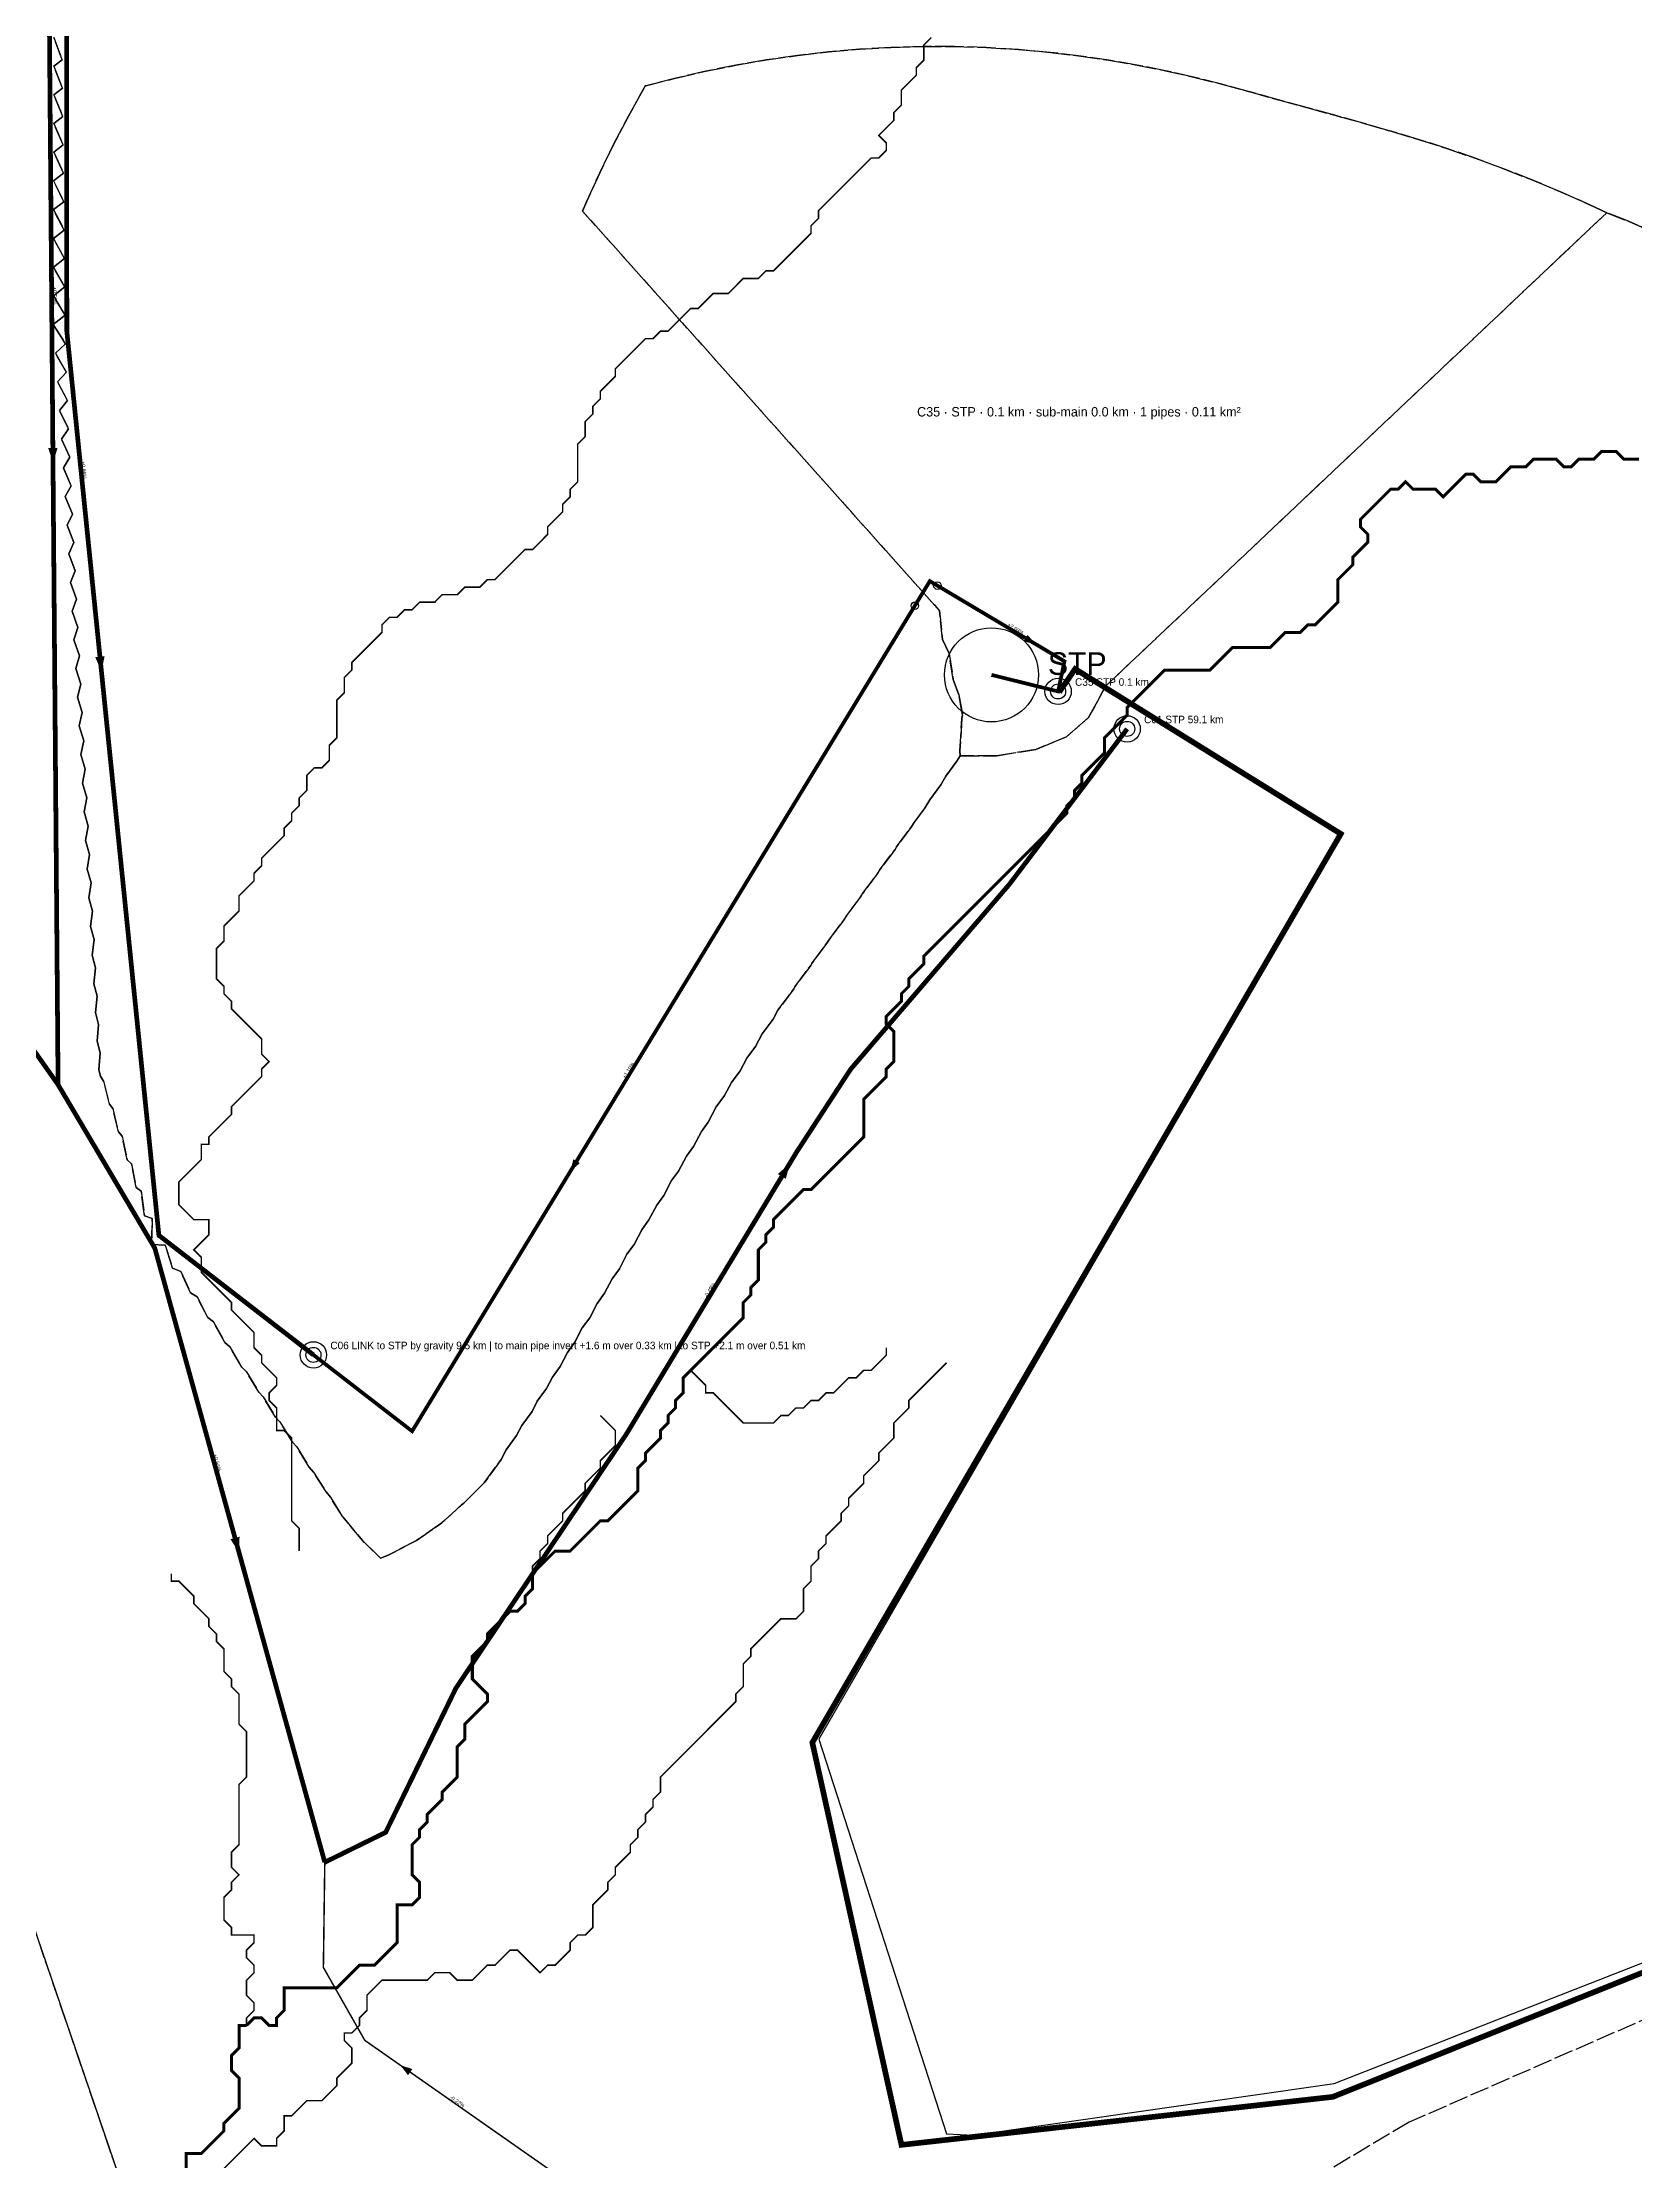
# Model space of a CAD drawing. Header units: metres. Extents: x 442821 to 452274, y 2561971 to 2571293.
# Drawn here: x 443883 to 444729, y 2562562 to 2563689 of the extents above; entities that cross this region are included whole.
import ezdxf
from ezdxf.enums import TextEntityAlignment as Align

# ---------------------------------------------------------------- set-up
doc = ezdxf.new("R2010")
doc.units = ezdxf.units.M
doc.header["$LTSCALE"] = 8
doc.linetypes.add('DASHDOT', pattern=[3.556, 2.54, -0.508, 0, -0.508])
doc.linetypes.add('DASHED', pattern=[1.524, 1.27, -0.254])
for name, color, linetype in [('A_ARROWS', 7, 'Continuous'), ('A_BRANCH', 7, 'Continuous'), ('A_BUILT_2006', 252, 'Continuous'), ('A_CATCH_LABEL', 7, 'Continuous'), ('A_CATCHMENTS', 7, 'Continuous'), ('A_DIRECT_LINK', 6, 'Continuous'), ('A_ENVELOPE', 3, 'Continuous'), ('A_GRADIENT', 8, 'Continuous'), ('A_HEAD_GAP', 8, 'Continuous'), ('A_HEADS', 8, 'Continuous'), ('A_LATERAL', 7, 'Continuous'), ('A_MAIN_PIPE', 5, 'Continuous'), ('A_OUTLET_LABEL', 7, 'Continuous'), ('A_OUTLETS', 7, 'Continuous'), ('A_STP', 6, 'Continuous'), ('A_STREAMS', 5, 'Continuous'), ('A_SUBMAIN', 7, 'Continuous')]:
    doc.layers.add(name, color=color, linetype=linetype)

msp = doc.modelspace()

# ---------------------------------------------------------------- linework, layer by layer
at = {"layer": 'A_ARROWS', "color": 1}
for points in [[(443888.1899397363, 2563465.087129984), (443885.62462397665, 2563473.0664253826), (443890.62445690087, 2563473.107299944)], [(444279.74404221796, 2563092.7671286357), (444277.7496297434, 2563084.626347415), (444273.46918714, 2563087.2104935255)], [(443987.0699013405, 2562886.1277301866), (443982.5256400797, 2562893.1704348936), (443987.34430846473, 2562894.5047643115)], [(444072.80003747565, 2562613.65779623), (444079.1901041892, 2562611.626282657), (444076.8963479354, 2562608.3492897903)]]:
    msp.add_solid(points, dxfattribs=at)
at = {"layer": 'A_ARROWS', "color": 3}
msp.add_solid([(444410.67340767547, 2563368.702981125), (444404.15071071935, 2563370.2568229507), (444406.19608274737, 2563373.6943297894)], dxfattribs=at)
at = {"layer": 'A_ARROWS', "color": 2}
for points in [[(443913.95677167096, 2563354.186103121), (443910.65893184475, 2563361.891572119), (443915.63319174154, 2563362.3982657925)], [(444163.169617607, 2563088.616300488), (444164.7912638496, 2563095.122471671), (444168.2072961527, 2563093.0414326745)]]:
    msp.add_solid(points, dxfattribs=at)
at = {"layer": 'A_BRANCH', "color": 3, "const_width": 0.8}
msp.add_lwpolyline([(444358.25984659867, 2563399.8898955816), (444425.8090999983, 2563359.6970000006), (444422.4363999984, 2563343.666899999)], dxfattribs=at)
at = {"layer": 'A_BRANCH', "color": 2, "const_width": 0.8}
msp.add_lwpolyline([(444346.27241282363, 2563389.1801363192), (444079.06749999867, 2562950.5623999997), (444026.6079396722, 2562991.119842972)], dxfattribs=at)
at = {"layer": 'A_BUILT_2006', "color": 252}
for points in [[(444422.4363999984, 2563343.666899999), (444425.8090999983, 2563359.6970000006), (444354.25019999826, 2563402.2756999987), (444079.06749999867, 2562950.5623999997), (443944.47139999736, 2563054.621099999), (443895.5492999991, 2563534.8939999994), (443894.21079999825, 2564981.6346000005), (443353.41749999893, 2565026.2808), (443356.76709999837, 2565236.2743999995), (445139.6900999992, 2565926.0664), (445353.0576999984, 2566067.003599998)], [(444423.4387999986, 2563343.2232), (444431.4790999985, 2563355.293899999), (444572.93549999833, 2563267.7827000003), (444295.20620000013, 2562786.9441999993), (444363.07689999865, 2562577.1103000003), (444377.69669999887, 2562576.4770999993), (444569.2371999993, 2562603.9673), (444800.0681999989, 2562694.2923000013), (445148.6667999979, 2563361.1665000003), (445469.39109999867, 2563197.4549000002), (445714.5925000004, 2563159.338600001), (445807.53149999847, 2563389.6783000007), (445994.13789999846, 2563715.0145999994), (446180.5650999999, 2564037.675), (446320.7978999985, 2564284.9038999993), (446551.38389999827, 2564695.0645000003), (447061.5694999988, 2565726.9025999997)]]:
    msp.add_lwpolyline(points, dxfattribs=at)
at = {"layer": 'A_CATCHMENTS', "color": 1, "linetype": 'DASHED'}
for points in [[(443922.935975596, 2562555.549201416), (443114.8019931225, 2564922.9063971327)], [(443888.71573819465, 2563691.155161294), (443893.05928798154, 2563679.2650139397), (443888.6750417471, 2563675.9090654394), (443893.2365214622, 2563664.193985799), (443888.63505417004, 2563660.6629753797), (443893.4130400985, 2563649.122956996), (443888.5958021605, 2563645.4168913336), (443893.58881657146, 2563634.0519275065), (443888.5573137737, 2563630.17081353), (443893.76382215146, 2563618.980897304), (443888.519618511, 2563614.924742211), (443893.938026607, 2563603.909866361), (443888.4827474118, 2563599.678677629), (443894.11139810394, 2563588.8388346466), (443888.44673315797, 2563584.4326200522), (443894.2839030996, 2563573.7678021304), (443888.41161018104, 2563569.186569762), (443894.4555062258, 2563558.69676878), (443888.3774147831, 2563553.9405270545), (443894.6261701629, 2563543.6257345607), (443888.3441852654, 2563538.694492243), (443894.8559963727, 2563528.4601788037), (443889.49378363363, 2563523.4581272695), (443895.2978221196, 2563513.347808872), (443890.64277537, 2563508.221757336), (443895.843002215, 2563498.254168697), (443891.7213470529, 2563492.9848117055), (443896.4498092086, 2563483.1668060315), (443892.7515834775, 2563477.7474709256), (443897.0993842513, 2563468.083799853), (443893.7472086301, 2563462.509847192), (443897.7798510595, 2563453.0039404063), (443894.71720012015, 2563447.2720138985), (443898.48335805134, 2563437.9264279045), (443895.66767778015, 2563432.034021076), (443899.2045066148, 2563422.850712429), (443896.6029569632, 2563416.795904003), (443899.93946256797, 2563407.7764034164), (443897.5261679624, 2563401.55768827), (443900.6854277569, 2563392.70321584), (443898.43963667215, 2563386.3193928925), (443901.44031226926, 2563377.630936813), (443899.345127375, 2563371.0810322934), (443902.2025236899, 2563362.559404128), (443900.2440026011, 2563355.842617611), (443902.9708273822, 2563347.4884920213), (443901.1373313248, 2563340.604157585), (443903.7442513504, 2563332.4181014816), (443902.0259639816, 2563325.3656591685), (443904.5220199281, 2563317.3481534976), (443902.9105855998, 2563310.1271279603), (443905.303506591, 2563302.2785842493), (443903.79175415006, 2563294.888568523), (443906.08819975576, 2563287.209341625), (443904.6699286974, 2563279.6499846084), (443906.87567757675, 2563272.140382655), (443905.54549038695, 2563264.411379334), (443907.66558909713, 2563257.071671589), (443906.4187583025, 2563249.1727553075), (443908.457639958, 2563242.003178443), (443907.2900016046, 2563233.934114729), (443909.2515814314, 2563226.934877881), (443908.1594489266, 2563218.6954594683), (443910.04720190866, 2563211.866748347), (443909.0272957254, 2563203.4567911234), (443910.8443202241, 2563196.7987713874), (443909.8937100887, 2563188.2181110675), (443911.6427803714, 2563181.730931111), (443910.75883736345, 2563172.9794204896), (443912.4424472823, 2563166.66321376), (443911.6228038756, 2563157.740720422), (443913.2432034277, 2563151.5956073613), (443912.4857199434, 2563142.502011767), (443913.3506279965, 2563139.188263309), (443915.07122971956, 2563136.6326419134), (443918.1523087914, 2563124.41773814), (443919.97002466535, 2563121.982474567), (443922.9341167732, 2563109.635452156), (443924.9049653445, 2563107.335989137), (443927.6809725728, 2563094.8324813237), (443929.9109448862, 2563092.696739949), (443932.35737543786, 2563079.9878161475), (443935.0890768704, 2563078.075026747), (443936.8551383485, 2563065.0374310934), (443940.90560636733, 2563063.5183427124), (443940.61409322865, 2563049.734011435), (443947.88268572424, 2563049.3917897022), (443951.6928309377, 2563037.2191170184), (443956.09551369585, 2563035.437740922), (443961.33472043887, 2563024.161820682), (443964.7307591218, 2563021.9665446864), (443970.5337650565, 2563010.9818969085), (443973.4739586414, 2563008.6349830986), (443979.59736500715, 2562997.764467378), (443982.2613401331, 2562995.3605692666), (443988.6018724504, 2562984.53067464), (443991.0710976524, 2562982.1150980033), (443997.5753294614, 2562971.288283779), (443999.89374772925, 2562968.8863027887), (444006.5304584288, 2562958.0408177297), (444008.7897497178, 2562955.597426999), (444015.4632778643, 2562944.7871739855), (444017.74258536776, 2562942.2271048883), (444024.39040280064, 2562931.5319533874), (444026.6981628942, 2562928.8603292904), (444033.31350303395, 2562918.275618315), (444035.6557398048, 2562915.496139824), (444042.2336536439, 2562905.018466467), (444052.80074602866, 2562892.2173665166), (444062.3436451119, 2562883.0635228204), (444066.0305484892, 2562884.500540909), (444081.37689699815, 2562892.502728558), (444094.81865347124, 2562901.783327542), (444105.20396093035, 2562911.2881386424), (444106.49777790694, 2562912.2470506434), (444117.4565848831, 2562923.194269416), (444126.4151427182, 2562935.48410704), (444129.0908009754, 2562940.726155983), (444134.60639733705, 2562948.2889783876), (444137.31782861875, 2562953.5838241004), (444142.79762676655, 2562961.093866642), (444145.54488184245, 2562966.441476633), (444150.54569011624, 2562973.2917423085), (444153.67152538727, 2562979.3602985116), (444157.6949181368, 2562984.8672858374), (444161.5852397323, 2562992.408836366), (444165.57494674216, 2562997.861710845), (444169.49898988794, 2563005.457352405), (444173.45493941236, 2563010.8561575473), (444177.41277592134, 2563018.505846589), (444181.3348960801, 2563023.850625985), (444185.3265978982, 2563031.554318874), (444189.21481667727, 2563036.8451161976), (444193.2404558874, 2563044.602769222), (444197.0947011373, 2563049.8396282285), (444201.154349955, 2563057.65119759), (444204.9745493909, 2563062.8341621165), (444209.06828017, 2563070.6996039385), (444212.85436137044, 2563075.8287179037), (444216.98224659864, 2563083.747988224), (444220.7341370076, 2563088.823295631), (444224.8962493105, 2563096.796350408), (444228.6138762337, 2563101.81789534), (444232.81028837187, 2563109.8446904453), (444236.4935789805, 2563114.812517072), (444240.7243638529, 2563122.8930082982), (444245.17964827735, 2563128.8931890256), (444248.8202929194, 2563135.830541365), (444253.4446037232, 2563142.053570087), (444256.96230699535, 2563148.739999552), (444261.550312288, 2563154.910562616), (444265.1043451899, 2563161.649443044), (444270.9679771149, 2563169.531075005), (444273.5385923008, 2563174.38087354), (444281.9650299627, 2563185.7001974867), (444282.53687180876, 2563186.7686967994), (444290.9289854089, 2563198.0339172888), (444291.5352659067, 2563199.156450252), (444299.8928396491, 2563210.3677239986), (444300.53376671596, 2563211.5441386974), (444308.8565996573, 2563222.7016116288), (444309.53236706264, 2563223.931766503), (444317.82027177897, 2563235.035574726), (444318.53106040426, 2563236.319337658), (444326.7838618057, 2563247.369608321), (444327.5298407567, 2563248.706855804), (444335.7473750287, 2563259.7037078696), (444336.52870264126, 2563261.0943242833), (444344.7108162948, 2563272.037869209), (444345.5276410269, 2563273.4817461562), (444351.8489591977, 2563281.932111932), (444354.1989470662, 2563286.0687609003), (444360.09701505146, 2563293.953192026), (444362.80184286856, 2563298.697451001), (444368.66132198425, 2563306.530948966), (444370.3668255697, 2563309.5119918743), (444389.89426133514, 2563309.5048748087), (444410.6027768631, 2563312.8763556257), (444426.85179510026, 2563319.6284901174), (444438.6413160492, 2563329.7612782842), (444447.6895133916, 2563346.442300643), (444714.05799132213, 2563598.0709710266), (444724.6685199822, 2563593.8622114016), (444741.6131043976, 2563586.698158541)]]:
    msp.add_lwpolyline(points, dxfattribs=at)
at = {"layer": 'A_CATCHMENTS', "color": 2, "linetype": 'DASHED'}
msp.add_lwpolyline([(444741.6131043976, 2563586.698158541), (444724.6685199822, 2563593.8622114016), (444714.05799132213, 2563598.0709710266), (444707.72397115926, 2563601.07370566), (444690.7796871007, 2563608.6380010694), (444674.78244703467, 2563615.337323369), (444659.73232513486, 2563621.270533472), (444644.681926064, 2563626.834381486), (444629.63124978956, 2563632.0288674235), (444614.580296312, 2563636.8539912845), (444599.52906566253, 2563641.3097530585), (444597.82522618474, 2563641.77233589), (444584.5015063098, 2563645.726213501), (444571.1676664719, 2563649.352344281), (444569.49742873025, 2563649.850782077), (444555.3445639023, 2563653.7185064023), (444554.4933501077, 2563653.9739876185), (444539.5221605625, 2563658.0858437014), (444539.4892704296, 2563658.095773217), (444524.4852059315, 2563662.2377735004), (444523.68998242804, 2563662.4367531855), (444509.48114142293, 2563666.3797855536), (444494.4767982058, 2563670.150390337), (444479.4721599613, 2563673.5278931214), (444464.46722671745, 2563676.512293899), (444449.4619984741, 2563679.103592671), (444434.4564752038, 2563681.3017894416), (444418.4342696054, 2563683.229148479), (444401.39529631875, 2563684.7719522524), (444384.3559426748, 2563685.807936489), (444367.31620869704, 2563686.3371011885), (444350.2760943619, 2563686.3594463505), (444333.48926611384, 2563685.882183908), (444316.9557462758, 2563684.9350428814), (444300.4218683988, 2563683.510811339), (444283.8876324828, 2563681.6094892807), (444267.3530385278, 2563679.2310767067), (444251.12463545013, 2563676.4285130734), (444235.2024493125, 2563673.236522439), (444219.27993117744, 2563669.6021653423), (444203.3570810803, 2563665.525441792), (444202.9616966094, 2563665.413229421), (444202.4135941119, 2563664.480031212), (444194.04792595934, 2563649.401099322), (444186.1732817727, 2563634.322621718), (444178.78966155386, 2563619.2445984036), (444171.897065301, 2563604.167029375), (444169.6680050598, 2563598.9171008393), (444359.47980649455, 2563386.46074737), (444361.0336972031, 2563371.2528187516), (444364.47017052065, 2563363.8887956184), (444366.7073543279, 2563349.9268855513), (444369.74613384006, 2563341.796829667), (444371.6978130501, 2563331.065584923), (444371.3143602366, 2563329.250753809), (444370.2109840691, 2563312.0533736525), (444370.3668255697, 2563309.5119918743), (444368.66132198425, 2563306.530948966), (444362.80184286856, 2563298.697451001), (444360.09701505146, 2563293.953192026), (444354.1989470662, 2563286.0687609003), (444351.8489591977, 2563281.932111932), (444345.5276410269, 2563273.4817461562), (444344.7108162948, 2563272.037869209), (444336.52870264126, 2563261.0943242833), (444335.7473750287, 2563259.7037078696), (444327.5298407567, 2563248.706855804), (444326.7838618057, 2563247.369608321), (444318.53106040426, 2563236.319337658), (444317.82027177897, 2563235.035574726), (444309.53236706264, 2563223.931766503), (444308.8565996573, 2563222.7016116288), (444300.53376671596, 2563211.5441386974), (444299.8928396491, 2563210.3677239986), (444291.5352659067, 2563199.156450252), (444290.9289854089, 2563198.0339172888), (444282.53687180876, 2563186.7686967994), (444281.9650299627, 2563185.7001974867), (444273.5385923008, 2563174.38087354), (444270.9679771149, 2563169.531075005), (444265.1043451899, 2563161.649443044), (444261.550312288, 2563154.910562616), (444256.96230699535, 2563148.739999552), (444253.4446037232, 2563142.053570087), (444248.8202929194, 2563135.830541365), (444245.17964827735, 2563128.8931890256), (444240.7243638529, 2563122.8930082982), (444236.4935789805, 2563114.812517072), (444232.81028837187, 2563109.8446904453), (444228.6138762337, 2563101.81789534), (444224.8962493105, 2563096.796350408), (444220.7341370076, 2563088.823295631), (444216.98224659864, 2563083.747988224), (444212.85436137044, 2563075.8287179037), (444209.06828017, 2563070.6996039385), (444204.9745493909, 2563062.8341621165), (444201.154349955, 2563057.65119759), (444197.0947011373, 2563049.8396282285), (444193.2404558874, 2563044.602769222), (444189.21481667727, 2563036.8451161976), (444185.3265978982, 2563031.554318874), (444181.3348960801, 2563023.850625985), (444177.41277592134, 2563018.505846589), (444173.45493941236, 2563010.8561575473), (444169.49898988794, 2563005.457352405), (444165.57494674216, 2562997.861710845), (444161.5852397323, 2562992.408836366), (444157.6949181368, 2562984.8672858374), (444153.67152538727, 2562979.3602985116), (444150.54569011624, 2562973.2917423085), (444145.54488184245, 2562966.441476633), (444142.79762676655, 2562961.093866642), (444137.31782861875, 2562953.5838241004), (444134.60639733705, 2562948.2889783876), (444129.0908009754, 2562940.726155983), (444126.4151427182, 2562935.48410704), (444117.4565848831, 2562923.194269416), (444106.49777790694, 2562912.2470506434), (444105.20396093035, 2562911.2881386424), (444094.81865347124, 2562901.783327542), (444081.37689699815, 2562892.502728558), (444066.0305484892, 2562884.500540909), (444062.3436451119, 2562883.0635228204), (444052.80074602866, 2562892.2173665166), (444042.2336536439, 2562905.018466467), (444035.6557398048, 2562915.496139824), (444033.31350303395, 2562918.275618315), (444026.6981628942, 2562928.8603292904), (444024.39040280064, 2562931.5319533874), (444017.74258536776, 2562942.2271048883), (444015.4632778643, 2562944.7871739855), (444008.7897497178, 2562955.597426999), (444006.5304584288, 2562958.0408177297), (443999.89374772925, 2562968.8863027887), (443997.5753294614, 2562971.288283779), (443991.0710976524, 2562982.1150980033), (443988.6018724504, 2562984.53067464), (443982.2613401331, 2562995.3605692666), (443979.59736500715, 2562997.764467378), (443973.4739586414, 2563008.6349830986), (443970.5337650565, 2563010.9818969085), (443964.7307591218, 2563021.9665446864), (443961.33472043887, 2563024.161820682), (443956.09551369585, 2563035.437740922), (443951.6928309377, 2563037.2191170184), (443947.88268572424, 2563049.3917897022), (443940.61409322865, 2563049.734011435), (443940.90560636733, 2563063.5183427124), (443936.8551383485, 2563065.0374310934), (443935.0890768704, 2563078.075026747), (443932.35737543786, 2563079.9878161475), (443929.9109448862, 2563092.696739949), (443927.6809725728, 2563094.8324813237), (443927.6809725728, 2563094.8324813237), (443924.9049653445, 2563107.335989137), (443922.9341167732, 2563109.635452156), (443919.97002466535, 2563121.982474567), (443918.1523087914, 2563124.41773814), (443915.07122971956, 2563136.6326419134), (443913.3506279965, 2563139.188263309), (443912.4857199434, 2563142.502011767), (443913.2432034277, 2563151.5956073613), (443911.6228038756, 2563157.740720422), (443912.4424472823, 2563166.66321376), (443910.75883736345, 2563172.9794204896), (443911.6427803714, 2563181.730931111), (443909.8937100887, 2563188.2181110675), (443910.8443202241, 2563196.7987713874), (443909.0272957254, 2563203.4567911234), (443910.04720190866, 2563211.866748347), (443908.1594489266, 2563218.6954594683), (443909.2515814314, 2563226.934877881), (443907.2900016046, 2563233.934114729), (443908.457639958, 2563242.003178443), (443906.4187583025, 2563249.1727553075), (443907.66558909713, 2563257.071671589), (443905.54549038695, 2563264.411379334), (443906.87567757675, 2563272.140382655), (443904.6699286974, 2563279.6499846084), (443906.08819975576, 2563287.209341625), (443903.79175415006, 2563294.888568523), (443905.303506591, 2563302.2785842493), (443902.9105855998, 2563310.1271279603), (443904.5220199281, 2563317.3481534976), (443902.0259639816, 2563325.3656591685), (443903.7442513504, 2563332.4181014816), (443901.1373313248, 2563340.604157585), (443902.9708273822, 2563347.4884920213), (443900.2440026011, 2563355.842617611), (443902.2025236899, 2563362.559404128), (443899.345127375, 2563371.0810322934), (443901.44031226926, 2563377.630936813), (443898.43963667215, 2563386.3193928925), (443900.6854277569, 2563392.70321584), (443897.5261679624, 2563401.55768827), (443899.93946256797, 2563407.7764034164), (443896.6029569632, 2563416.795904003), (443899.2045066148, 2563422.850712429), (443895.66767778015, 2563432.034021076), (443898.48335805134, 2563437.9264279045), (443894.71720012015, 2563447.2720138985), (443897.7798510595, 2563453.0039404063), (443893.7472086301, 2563462.509847192), (443897.0993842513, 2563468.083799853), (443892.7515834775, 2563477.7474709256), (443896.4498092086, 2563483.1668060315), (443891.7213470529, 2563492.9848117055), (443895.843002215, 2563498.254168697), (443890.64277537, 2563508.221757336), (443895.2978221196, 2563513.347808872), (443889.49378363363, 2563523.4581272695), (443894.8559963727, 2563528.4601788037), (443888.3441852654, 2563538.694492243), (443894.6261701629, 2563543.6257345607), (443888.3774147831, 2563553.9405270545), (443894.4555062258, 2563558.69676878), (443888.41161018104, 2563569.186569762), (443894.2839030996, 2563573.7678021304), (443888.44673315797, 2563584.4326200522), (443894.11139810394, 2563588.8388346466), (443888.4827474118, 2563599.678677629), (443893.938026607, 2563603.909866361), (443888.519618511, 2563614.924742211), (443893.76382215146, 2563618.980897304), (443888.5573137737, 2563630.17081353), (443893.58881657146, 2563634.0519275065), (443888.5958021605, 2563645.4168913336), (443893.4130400985, 2563649.122956996), (443888.63505417004, 2563660.6629753797), (443893.2365214622, 2563664.193985799), (443888.6750417471, 2563675.9090654394), (443893.05928798154, 2563679.2650139397), (443888.71573819465, 2563691.155161294)], dxfattribs=at)
at = {"layer": 'A_CATCHMENTS', "color": 3, "linetype": 'DASHED'}
msp.add_lwpolyline([(444366.7073543279, 2563349.9268855513), (444364.47017052065, 2563363.8887956184), (444361.0336972031, 2563371.2528187516), (444359.47980649455, 2563386.46074737), (444169.6680050598, 2563598.9171008393), (444171.897065301, 2563604.167029375), (444178.78966155386, 2563619.2445984036), (444186.1732817727, 2563634.322621718), (444194.04792595934, 2563649.401099322), (444202.4135941119, 2563664.480031212), (444202.9616966094, 2563665.413229421), (444203.3570810803, 2563665.525441792), (444219.27993117744, 2563669.6021653423), (444235.2024493125, 2563673.236522439), (444251.12463545013, 2563676.4285130734), (444267.3530385278, 2563679.2310767067), (444283.8876324828, 2563681.6094892807), (444300.4218683988, 2563683.510811339), (444316.9557462758, 2563684.9350428814), (444333.48926611384, 2563685.882183908), (444350.2760943619, 2563686.3594463505), (444367.31620869704, 2563686.3371011885), (444384.3559426748, 2563685.807936489), (444401.39529631875, 2563684.7719522524), (444418.4342696054, 2563683.229148479), (444434.4564752038, 2563681.3017894416), (444449.4619984741, 2563679.103592671), (444464.46722671745, 2563676.512293899), (444479.4721599613, 2563673.5278931214), (444494.4767982058, 2563670.150390337), (444509.48114142293, 2563666.3797855536), (444523.68998242804, 2563662.4367531855), (444524.4852059315, 2563662.2377735004), (444539.4892704296, 2563658.095773217), (444539.5221605625, 2563658.0858437014), (444554.4933501077, 2563653.9739876185), (444555.3445639023, 2563653.7185064023), (444569.49742873025, 2563649.850782077), (444571.1676664719, 2563649.352344281), (444584.5015063098, 2563645.726213501), (444597.82522618474, 2563641.77233589), (444599.52906566253, 2563641.3097530585), (444614.580296312, 2563636.8539912845), (444629.63124978956, 2563632.0288674235), (444644.681926064, 2563626.834381486), (444659.73232513486, 2563621.270533472), (444674.78244703467, 2563615.337323369), (444690.7796871007, 2563608.6380010694), (444707.72397115926, 2563601.07370566), (444714.05799132213, 2563598.0709710266), (444447.6895133916, 2563346.442300643), (444438.6413160492, 2563329.7612782842), (444426.85179510026, 2563319.6284901174), (444410.6027768631, 2563312.8763556257), (444389.89426133514, 2563309.5048748087), (444370.3668255697, 2563309.5119918743), (444370.2109840691, 2563312.0533736525), (444371.3143602366, 2563329.250753809), (444371.6978130501, 2563331.065584923), (444369.74613384006, 2563341.796829667), (444366.7073543279, 2563349.9268855513)], close=True, dxfattribs=at)
at = {"layer": 'A_DIRECT_LINK', "color": 6, "linetype": 'DASHED', "const_width": 2}
for points in [[(444017.2421645094, 2564966.77642266), (444017.4088356091, 2564881.202522204), (444017.5037860774, 2564832.452127299), (444017.6723113334, 2564745.926247867), (443923.6112292661, 2564746.237779832), (443923.6609762327, 2564652.858841378), (443923.9490228398, 2564112.172881544), (443924.0230950747, 2563973.133515925), (443895.1438281394, 2563973.1551887575), (443895.5492999991, 2563534.8939999994), (443944.47139999736, 2563054.621099999), (444079.06749999867, 2562950.5623999997), (444354.25019999826, 2563402.2756999987), (444425.8090999983, 2563359.6970000006), (444422.4363999984, 2563343.666899999), (444387.0185, 2563352.4576)], [(443894.41, 2564767.41), (443894.4089989432, 2564767.4078832436), (443895.1438281394, 2563973.1551887575), (443895.5492999991, 2563534.8939999994), (443944.47139999736, 2563054.621099999), (444079.06749999867, 2562950.5623999997), (444354.25019999826, 2563402.2756999987), (444425.8090999983, 2563359.6970000006), (444422.4363999984, 2563343.666899999), (444387.0185, 2563352.4576)], [(444026.61, 2562991.12), (444026.60915323684, 2562991.1189047433), (444079.06749999867, 2562950.5623999997), (444354.25019999826, 2563402.2756999987), (444425.8090999983, 2563359.6970000006), (444422.4363999984, 2563343.666899999), (444387.0185, 2563352.4576)]]:
    msp.add_lwpolyline(points, dxfattribs=at)
at = {"layer": 'A_ENVELOPE', "color": 3}
msp.add_lwpolyline([(446687.5383009348, 2565015.595909077), (446628.63786270574, 2564893.368357644), (446563.73200087063, 2564758.6786201084), (446544.67057826417, 2564719.1232096213), (446459.18373294757, 2564552.401085006), (446431.4900660368, 2564503.787234047), (446339.9880427637, 2564343.1633001994), (446237.3089514695, 2564159.0158219156), (446145.93442231155, 2563995.142253191), (446098.80056394835, 2563913.7450365345), (445991.2229009336, 2563727.9651609226), (445981.33808070736, 2563710.8946964727), (445936.77927573153, 2563631.0763153853), (445875.24681856955, 2563520.8529573386), (445841.6437686448, 2563460.659667908), (445796.6986421551, 2563382.9167464133), (445742.6430170526, 2563253.547666112), (445736.67286577844, 2563232.2256972757), (445717.13362093683, 2563162.442679984), (445244.47272340575, 2563377.944371816), (444873.6818373296, 2562270.3254428958), (443922.935975596, 2562555.549201416), (443114.8019931225, 2564922.9063971327)], dxfattribs=at)
at = {"layer": 'A_HEAD_GAP', "color": 8, "linetype": 'DASHED'}
for points in [[(444351.47501031443, 2563397.720217077), (444354.25019999826, 2563402.2756999987), (444358.25984659867, 2563399.8898955816)], [(444351.47501031443, 2563397.720217077), (444346.27241282363, 2563389.1801363192)], [(445018.6572923352, 2562703.393148233), (444840.9642658017, 2562684.575833896), (444609.0852922532, 2562583.443945076), (444453.2010850696, 2562490.576060358), (444398.5536052418, 2562476.935871296), (444378.26908483444, 2562478.028788123)]]:
    msp.add_lwpolyline(points, dxfattribs=at)
at = {"layer": 'A_HEADS', "color": 3}
msp.add_circle((444358.25984659867, 2563399.8898955816), 2, dxfattribs=at)
at = {"layer": 'A_HEADS', "color": 2}
msp.add_circle((444346.27241282363, 2563389.1801363192), 2, dxfattribs=at)
at = {"layer": 'A_LATERAL', "color": 1, "linetype": 'DASHDOT', "const_width": 0.8}
msp.add_lwpolyline([(444237.0069326061, 2562509.304316715), (444197.5019998966, 2562526.371702629), (444053.9240698609, 2562626.870174319), (444031.9017962152, 2562665.619881619), (444032.6557799265, 2562721.503291055)], dxfattribs=at)
at = {"layer": 'A_MAIN_PIPE', "color": 5, "const_width": 3}
msp.add_lwpolyline([(446687.5383009348, 2565015.595909077), (446544.67057826417, 2564719.1232096213), (446459.18373294757, 2564552.401085006), (446339.9880427637, 2564343.1633001994), (446145.93442231155, 2563995.142253191), (445981.33808070736, 2563710.8946964727), (445841.6437686448, 2563460.659667908), (445796.6986421551, 2563382.9167464133), (445742.6430170526, 2563253.547666112), (445717.13362093683, 2563162.442679984), (445463.7099178581, 2563198.7328327917), (445149.70139900455, 2563362.721807821), (444801.6803519965, 2562690.367010199), (444568.4515875094, 2562596.8325577746), (444339.1707057545, 2562571.323161659), (444291.796112968, 2562785.116195772), (444572.70315352874, 2563267.972622249), (444431.49042503064, 2563355.5852505746), (444422.98729299207, 2563343.2860774477)], dxfattribs=at)
at = {"layer": 'A_OUTLETS', "color": 6}
for centre, radius in [((444422.44, 2563343.67), 7), ((444422.44, 2563343.67), 4), ((444459.13, 2563323.76), 7), ((444459.13, 2563323.76), 4), ((444026.61, 2562991.12), 7), ((444026.61, 2562991.12), 4)]:
    msp.add_circle(centre, radius, dxfattribs=at)
at = {"layer": 'A_STP', "color": 6}
msp.add_circle((444387.0185, 2563352.4576), 25, dxfattribs=at)
at = {"layer": 'A_STREAMS', "color": 5}
for points, const_width in [([(444355.110941, 2563691.169572), (444351.110389, 2563687.168176), (444351.110389, 2563683.166781), (444351.110389, 2563679.165386), (444347.109838, 2563675.163991), (444347.109838, 2563671.162595), (444343.109286, 2563667.1612), (444339.108734, 2563663.159805), (444339.108734, 2563659.15841), (444339.108734, 2563655.157014), (444335.108182, 2563651.155619), (444335.108182, 2563647.154224), (444331.107631, 2563643.152829), (444327.107079, 2563639.151433), (444331.107631, 2563635.150038), (444331.107631, 2563631.148643), (444327.107079, 2563627.147248), (444323.106527, 2563627.147248), (444319.105976, 2563623.145852), (444315.105424, 2563619.144457), (444311.104872, 2563615.143062), (444307.104321, 2563611.141667), (444303.103769, 2563607.140271), (444299.103217, 2563603.138876), (444295.102666, 2563599.137481), (444295.102666, 2563595.136086), (444291.102114, 2563591.13469), (444291.102114, 2563587.133295), (444287.101562, 2563583.1319), (444283.10101, 2563579.130505), (444279.100459, 2563575.129109), (444275.099907, 2563571.127714), (444271.099355, 2563567.126319), (444267.098804, 2563567.126319), (444263.098252, 2563563.124924), (444259.0977, 2563563.124924), (444255.097149, 2563563.124924), (444251.096597, 2563559.123528), (444247.096045, 2563555.122133), (444243.095494, 2563555.122133), (444239.094942, 2563555.122133), (444235.09439, 2563551.120738), (444231.093838, 2563547.119343), (444227.093287, 2563547.119343), (444223.092735, 2563543.117947), (444219.092183, 2563539.116552), (444215.091632, 2563535.115157), (444211.09108, 2563535.115157), (444207.090528, 2563531.113762), (444203.089977, 2563531.113762), (444199.089425, 2563527.112366), (444195.088873, 2563523.110971), (444191.088322, 2563519.109576), (444187.08777, 2563515.108181), (444187.08777, 2563511.106785), (444183.087218, 2563507.10539), (444179.086666, 2563503.103995), (444179.086666, 2563499.1026), (444175.086115, 2563495.101204), (444175.086115, 2563491.099809), (444171.085563, 2563487.098414), (444171.085563, 2563483.097019), (444171.085563, 2563479.095623), (444167.085011, 2563475.094228), (444167.085011, 2563471.092833), (444167.085011, 2563467.091438), (444167.085011, 2563463.090042), (444167.085011, 2563459.088647), (444167.085011, 2563455.087252), (444163.08446, 2563451.085856), (444163.08446, 2563447.084461), (444159.083908, 2563443.083066), (444159.083908, 2563439.081671), (444155.083356, 2563435.080275), (444151.082805, 2563431.07888), (444151.082805, 2563427.077485), (444147.082253, 2563423.07609), (444143.081701, 2563419.074694), (444139.08115, 2563419.074694), (444135.080598, 2563415.073299), (444131.080046, 2563411.071904), (444127.079494, 2563407.070509), (444123.078943, 2563403.069113), (444119.078391, 2563403.069113), (444115.077839, 2563399.067718), (444111.077288, 2563399.067718), (444107.076736, 2563399.067718), (444103.076184, 2563395.066323), (444099.075633, 2563395.066323), (444095.075081, 2563395.066323), (444091.074529, 2563391.064928), (444087.073978, 2563391.064928), (444083.073426, 2563391.064928), (444079.072874, 2563387.063532), (444075.072322, 2563387.063532), (444071.071771, 2563383.062137), (444067.071219, 2563383.062137), (444063.070667, 2563379.060742), (444063.070667, 2563375.059347), (444059.070116, 2563371.057951), (444055.069564, 2563367.056556), (444051.069012, 2563363.055161), (444047.068461, 2563359.053766), (444047.068461, 2563355.05237), (444043.067909, 2563351.050975), (444043.067909, 2563347.04958), (444043.067909, 2563343.048185), (444039.067357, 2563339.046789), (444039.067357, 2563335.045394), (444039.067357, 2563331.043999), (444039.067357, 2563327.042604), (444039.067357, 2563323.041208), (444039.067357, 2563319.039813), (444035.066806, 2563315.038418), (444035.066806, 2563311.037023), (444035.066806, 2563307.035627), (444031.066254, 2563303.034232), (444027.065702, 2563303.034232), (444023.06515, 2563299.032837), (444023.06515, 2563295.031442), (444023.06515, 2563291.030046), (444019.064599, 2563287.028651), (444019.064599, 2563283.027256), (444015.064047, 2563279.025861), (444015.064047, 2563275.024465), (444011.063495, 2563271.02307), (444011.063495, 2563267.021675), (444007.062944, 2563263.02028), (444003.062392, 2563259.018884), (443999.06184, 2563255.017489), (443999.06184, 2563251.016094), (443995.061289, 2563247.014699), (443995.061289, 2563243.013303), (443991.060737, 2563239.011908), (443987.060185, 2563235.010513), (443987.060185, 2563231.009118), (443987.060185, 2563227.007722), (443983.059634, 2563223.006327), (443979.059082, 2563219.004932), (443979.059082, 2563215.003536), (443979.059082, 2563211.002141), (443975.05853, 2563207.000746), (443975.05853, 2563202.999351), (443975.05853, 2563198.997955), (443975.05853, 2563194.99656), (443975.05853, 2563190.995165), (443979.059082, 2563186.99377), (443979.059082, 2563182.992374), (443983.059634, 2563178.990979), (443983.059634, 2563174.989584), (443987.060185, 2563170.988189), (443991.060737, 2563166.986793), (443995.061289, 2563162.985398), (443999.06184, 2563158.984003), (443999.06184, 2563154.982608), (443999.06184, 2563150.981212), (444003.062392, 2563146.979817), (443999.06184, 2563142.978422), (443999.06184, 2563138.977027), (443995.061289, 2563134.975631), (443991.060737, 2563130.974236), (443987.060185, 2563126.972841), (443983.059634, 2563122.971446), (443983.059634, 2563118.97005), (443979.059082, 2563114.968655), (443975.05853, 2563110.96726), (443971.057978, 2563106.965865), (443971.057978, 2563102.964469), (443967.057427, 2563102.964469), (443967.057427, 2563098.963074), (443967.057427, 2563094.961679), (443963.056875, 2563090.960284), (443959.056323, 2563086.958888), (443955.055772, 2563082.957493), (443955.055772, 2563078.956098), (443955.055772, 2563074.954703), (443955.055772, 2563070.953307), (443959.056323, 2563066.951912), (443963.056875, 2563062.950517), (443967.057427, 2563062.950517), (443971.057978, 2563062.950517), (443971.057978, 2563058.949122), (443971.057978, 2563054.947726), (443967.057427, 2563050.946331), (443963.056875, 2563046.944936), (443967.057427, 2563042.943541), (443967.057427, 2563038.942145), (443967.057427, 2563034.94075), (443971.057978, 2563030.939355), (443975.05853, 2563026.93796), (443979.059082, 2563022.936564), (443983.059634, 2563018.935169), (443983.059634, 2563014.933774), (443987.060185, 2563010.932379), (443991.060737, 2563006.930983), (443995.061289, 2563002.929588), (443995.061289, 2562998.928193), (443995.061289, 2562994.926797), (443999.06184, 2562990.925402), (443999.06184, 2562986.924007), (444003.062392, 2562982.922612), (444007.062944, 2562978.921216), (444007.062944, 2562974.919821), (444003.062392, 2562970.918426), (444003.062392, 2562966.917031), (444007.062944, 2562962.915635), (444007.062944, 2562958.91424), (444007.062944, 2562954.912845), (444007.062944, 2562950.91145), (444011.063495, 2562950.91145), (444015.064047, 2562946.910054), (444015.064047, 2562942.908659), (444015.064047, 2562938.907264), (444015.064047, 2562934.905869), (444015.064047, 2562930.904473), (444015.064047, 2562926.903078), (444015.064047, 2562922.901683), (444015.064047, 2562918.900288), (444015.064047, 2562914.898892), (444015.064047, 2562910.897497), (444015.064047, 2562906.896102), (444015.064047, 2562902.894707), (444019.064599, 2562898.893311), (444019.064599, 2562894.891916), (444019.064599, 2562890.890521), (444019.064599, 2562886.889126)], 0.8), ([(444731.1628, 2563467.091438), (444727.162248, 2563467.091438), (444723.161697, 2563467.091438), (444719.161145, 2563471.092833), (444715.160593, 2563471.092833), (444711.160042, 2563471.092833), (444707.15949, 2563467.091438), (444703.158938, 2563467.091438), (444699.158386, 2563467.091438), (444695.157835, 2563463.090042), (444691.157283, 2563463.090042), (444687.156731, 2563467.091438), (444683.15618, 2563467.091438), (444679.155628, 2563467.091438), (444675.155076, 2563467.091438), (444671.154525, 2563463.090042), (444667.153973, 2563463.090042), (444663.153421, 2563463.090042), (444659.15287, 2563459.088647), (444655.152318, 2563455.087252), (444651.151766, 2563455.087252), (444647.151214, 2563455.087252), (444643.150663, 2563459.088647), (444639.150111, 2563459.088647), (444635.149559, 2563455.087252), (444631.149008, 2563451.085856), (444627.148456, 2563447.084461), (444623.147904, 2563451.085856), (444619.147353, 2563451.085856), (444615.146801, 2563451.085856), (444611.146249, 2563451.085856), (444607.145698, 2563455.087252), (444603.145146, 2563451.085856), (444599.144594, 2563451.085856), (444595.144042, 2563447.084461), (444591.143491, 2563443.083066), (444587.142939, 2563439.081671), (444583.142387, 2563435.080275), (444583.142387, 2563431.07888), (444587.142939, 2563427.077485), (444587.142939, 2563423.07609), (444583.142387, 2563419.074694), (444579.141836, 2563415.073299), (444579.141836, 2563411.071904), (444575.141284, 2563407.070509), (444571.140732, 2563403.069113), (444571.140732, 2563399.067718), (444571.140732, 2563395.066323), (444571.140732, 2563391.064928), (444567.140181, 2563387.063532), (444563.139629, 2563383.062137), (444559.139077, 2563379.060742), (444555.138526, 2563379.060742), (444551.137974, 2563375.059347), (444547.137422, 2563375.059347), (444543.13687, 2563375.059347), (444539.136319, 2563371.057951), (444535.135767, 2563367.056556), (444531.135215, 2563367.056556), (444527.134664, 2563367.056556), (444523.134112, 2563367.056556), (444519.13356, 2563367.056556), (444515.133009, 2563367.056556), (444511.132457, 2563363.055161), (444507.131905, 2563359.053766), (444503.131354, 2563355.05237), (444499.130802, 2563355.05237), (444495.13025, 2563355.05237), (444491.129698, 2563355.05237), (444487.129147, 2563355.05237), (444483.128595, 2563355.05237), (444479.128043, 2563355.05237), (444475.127492, 2563351.050975), (444471.12694, 2563347.04958), (444467.126388, 2563343.048185), (444463.125837, 2563339.046789), (444459.125285, 2563335.045394), (444459.125285, 2563331.043999), (444455.124733, 2563327.042604), (444451.124182, 2563323.041208), (444447.12363, 2563319.039813), (444447.12363, 2563315.038418), (444447.12363, 2563311.037023), (444443.123078, 2563307.035627), (444439.122526, 2563303.034232), (444435.121975, 2563299.032837), (444435.121975, 2563295.031442), (444431.121423, 2563291.030046), (444431.121423, 2563287.028651), (444427.120871, 2563283.027256), (444427.120871, 2563279.025861), (444423.12032, 2563275.024465), (444419.119768, 2563271.02307), (444415.119216, 2563267.021675), (444411.118665, 2563263.02028), (444407.118113, 2563259.018884), (444403.117561, 2563255.017489), (444399.11701, 2563251.016094), (444395.116458, 2563247.014699), (444391.115906, 2563243.013303), (444387.115354, 2563239.011908), (444383.114803, 2563235.010513), (444379.114251, 2563231.009118), (444375.113699, 2563227.007722), (444371.113148, 2563223.006327), (444367.112596, 2563219.004932), (444363.112044, 2563215.003536), (444359.111493, 2563211.002141), (444355.110941, 2563207.000746), (444351.110389, 2563202.999351), (444351.110389, 2563198.997955), (444347.109838, 2563194.99656), (444343.109286, 2563190.995165), (444343.109286, 2563186.99377), (444339.108734, 2563182.992374), (444339.108734, 2563178.990979), (444335.108182, 2563174.989584), (444331.107631, 2563170.988189), (444331.107631, 2563166.986793), (444335.108182, 2563162.985398), (444335.108182, 2563158.984003), (444335.108182, 2563154.982608), (444335.108182, 2563150.981212), (444335.108182, 2563146.979817), (444331.107631, 2563142.978422), (444331.107631, 2563138.977027), (444327.107079, 2563134.975631), (444323.106527, 2563130.974236), (444319.105976, 2563126.972841), (444319.105976, 2563122.971446), (444319.105976, 2563118.97005), (444319.105976, 2563114.968655), (444319.105976, 2563110.96726), (444319.105976, 2563106.965865), (444315.105424, 2563102.964469), (444311.104872, 2563098.963074), (444307.104321, 2563094.961679), (444303.103769, 2563090.960284), (444299.103217, 2563086.958888), (444295.102666, 2563082.957493), (444291.102114, 2563078.956098), (444287.101562, 2563078.956098), (444283.10101, 2563074.954703), (444279.100459, 2563070.953307), (444275.099907, 2563066.951912), (444271.099355, 2563062.950517), (444271.099355, 2563058.949122), (444267.098804, 2563054.947726), (444267.098804, 2563050.946331), (444263.098252, 2563046.944936), (444263.098252, 2563042.943541), (444263.098252, 2563038.942145), (444263.098252, 2563034.94075), (444263.098252, 2563030.939355), (444259.0977, 2563026.93796), (444259.0977, 2563022.936564), (444255.097149, 2563018.935169), (444255.097149, 2563014.933774), (444255.097149, 2563010.932379), (444251.096597, 2563006.930983), (444247.096045, 2563002.929588), (444243.095494, 2562998.928193), (444239.094942, 2562994.926797), (444235.09439, 2562990.925402), (444231.093838, 2562986.924007), (444227.093287, 2562982.922612)], 1.6), ([(444363.112044, 2562986.924007), (444359.111493, 2562982.922612), (444355.110941, 2562978.921216), (444351.110389, 2562974.919821), (444347.109838, 2562970.918426), (444343.109286, 2562966.917031), (444343.109286, 2562962.915635), (444339.108734, 2562958.91424), (444335.108182, 2562954.912845), (444335.108182, 2562950.91145), (444335.108182, 2562946.910054), (444331.107631, 2562942.908659), (444327.107079, 2562938.907264), (444327.107079, 2562934.905869), (444323.106527, 2562930.904473), (444319.105976, 2562926.903078), (444319.105976, 2562922.901683), (444315.105424, 2562918.900288), (444311.104872, 2562914.898892), (444311.104872, 2562910.897497), (444307.104321, 2562906.896102), (444307.104321, 2562902.894707), (444303.103769, 2562898.893311), (444299.103217, 2562894.891916), (444299.103217, 2562890.890521), (444295.102666, 2562886.889126), (444295.102666, 2562882.88773), (444291.102114, 2562878.886335), (444291.102114, 2562874.88494), (444291.102114, 2562870.883545), (444287.101562, 2562866.882149), (444287.101562, 2562862.880754), (444287.101562, 2562858.879359), (444287.101562, 2562854.877964), (444283.10101, 2562850.876568), (444279.100459, 2562850.876568), (444275.099907, 2562850.876568), (444271.099355, 2562846.875173), (444267.098804, 2562842.873778), (444263.098252, 2562838.872383), (444259.0977, 2562834.870987), (444259.0977, 2562830.869592), (444255.097149, 2562826.868197), (444255.097149, 2562822.866802), (444255.097149, 2562818.865406), (444255.097149, 2562814.864011), (444251.096597, 2562810.862616), (444251.096597, 2562806.861221), (444247.096045, 2562802.859825), (444243.095494, 2562798.85843), (444239.094942, 2562794.857035), (444235.09439, 2562790.85564), (444231.093838, 2562786.854244), (444227.093287, 2562782.852849), (444223.092735, 2562778.851454), (444219.092183, 2562774.850059), (444215.091632, 2562770.848663), (444211.09108, 2562766.847268), (444211.09108, 2562762.845873), (444211.09108, 2562758.844477), (444207.090528, 2562754.843082), (444207.090528, 2562750.841687), (444203.089977, 2562746.840292), (444203.089977, 2562742.838896), (444199.089425, 2562738.837501), (444199.089425, 2562734.836106), (444195.088873, 2562730.834711), (444195.088873, 2562726.833315), (444191.088322, 2562722.83192), (444187.08777, 2562718.830525), (444187.08777, 2562714.82913), (444183.087218, 2562710.827734), (444183.087218, 2562706.826339), (444179.086666, 2562702.824944), (444175.086115, 2562698.823549), (444175.086115, 2562694.822153), (444175.086115, 2562690.820758), (444175.086115, 2562686.819363), (444171.085563, 2562682.817968), (444167.085011, 2562682.817968), (444163.08446, 2562678.816572), (444163.08446, 2562674.815177), (444159.083908, 2562670.813782), (444155.083356, 2562666.812387), (444151.082805, 2562666.812387), (444147.082253, 2562662.810991), (444143.081701, 2562666.812387), (444139.08115, 2562670.813782), (444135.080598, 2562674.815177), (444131.080046, 2562674.815177), (444127.079494, 2562670.813782), (444123.078943, 2562666.812387), (444119.078391, 2562666.812387), (444115.077839, 2562662.810991), (444111.077288, 2562658.809596), (444107.076736, 2562658.809596), (444103.076184, 2562658.809596), (444099.075633, 2562662.810991), (444095.075081, 2562662.810991), (444091.074529, 2562662.810991), (444087.073978, 2562658.809596), (444083.073426, 2562658.809596), (444079.072874, 2562658.809596), (444075.072322, 2562658.809596), (444071.071771, 2562658.809596), (444067.071219, 2562658.809596), (444063.070667, 2562658.809596), (444059.070116, 2562654.808201), (444055.069564, 2562650.806806), (444055.069564, 2562646.80541), (444055.069564, 2562642.804015), (444051.069012, 2562638.80262), (444051.069012, 2562634.801225), (444047.068461, 2562630.799829), (444043.067909, 2562630.799829), (444043.067909, 2562626.798434), (444047.068461, 2562622.797039), (444047.068461, 2562618.795644), (444047.068461, 2562614.794248), (444043.067909, 2562610.792853), (444039.067357, 2562606.791458), (444039.067357, 2562602.790063), (444035.066806, 2562598.788667), (444031.066254, 2562594.787272), (444027.065702, 2562594.787272), (444023.06515, 2562594.787272), (444019.064599, 2562590.785877), (444015.064047, 2562586.784482), (444011.063495, 2562586.784482), (444011.063495, 2562582.783086), (444011.063495, 2562578.781691), (444007.062944, 2562574.780296), (444007.062944, 2562570.778901), (444003.062392, 2562570.778901), (443999.06184, 2562570.778901), (443995.061289, 2562574.780296), (443991.060737, 2562570.778901), (443987.060185, 2562566.777505), (443983.059634, 2562562.77611), (443979.059082, 2562558.774715)], 0.8), ([(444331.107631, 2562994.926797), (444331.107631, 2562990.925402), (444327.107079, 2562986.924007), (444323.106527, 2562982.922612), (444319.105976, 2562982.922612), (444315.105424, 2562978.921216), (444311.104872, 2562978.921216), (444307.104321, 2562974.919821), (444303.103769, 2562970.918426), (444299.103217, 2562970.918426), (444295.102666, 2562966.917031), (444291.102114, 2562966.917031), (444287.101562, 2562962.915635), (444283.10101, 2562962.915635), (444279.100459, 2562958.91424), (444275.099907, 2562958.91424), (444271.099355, 2562954.912845), (444267.098804, 2562954.912845), (444263.098252, 2562954.912845), (444259.0977, 2562954.912845), (444255.097149, 2562954.912845), (444251.096597, 2562958.91424), (444247.096045, 2562962.915635), (444243.095494, 2562966.917031), (444239.094942, 2562970.918426), (444235.09439, 2562970.918426), (444235.09439, 2562974.919821), (444231.093838, 2562978.921216), (444227.093287, 2562982.922612)], 0.8), ([(444227.093287, 2562982.922612), (444223.092735, 2562978.921216), (444223.092735, 2562974.919821), (444223.092735, 2562970.918426), (444219.092183, 2562966.917031), (444219.092183, 2562962.915635), (444215.091632, 2562958.91424), (444215.091632, 2562954.912845), (444211.09108, 2562950.91145), (444211.09108, 2562946.910054), (444207.090528, 2562942.908659), (444203.089977, 2562938.907264), (444203.089977, 2562934.905869), (444199.089425, 2562930.904473), (444199.089425, 2562926.903078), (444199.089425, 2562922.901683), (444199.089425, 2562918.900288), (444195.088873, 2562914.898892), (444191.088322, 2562910.897497), (444187.08777, 2562906.896102), (444183.087218, 2562902.894707), (444179.086666, 2562902.894707), (444175.086115, 2562898.893311), (444171.085563, 2562894.891916), (444167.085011, 2562890.890521), (444163.08446, 2562886.889126), (444159.083908, 2562886.889126), (444155.083356, 2562886.889126), (444151.082805, 2562882.88773), (444147.082253, 2562878.886335), (444143.081701, 2562874.88494)], 1.6), ([(444179.086666, 2562958.91424), (444183.087218, 2562954.912845), (444187.08777, 2562950.91145), (444187.08777, 2562946.910054), (444187.08777, 2562942.908659), (444183.087218, 2562938.907264), (444179.086666, 2562934.905869), (444179.086666, 2562930.904473), (444175.086115, 2562926.903078), (444171.085563, 2562922.901683), (444171.085563, 2562918.900288), (444167.085011, 2562914.898892), (444163.08446, 2562910.897497), (444159.083908, 2562906.896102), (444159.083908, 2562902.894707), (444155.083356, 2562898.893311), (444151.082805, 2562894.891916), (444151.082805, 2562890.890521), (444147.082253, 2562886.889126), (444147.082253, 2562882.88773), (444143.081701, 2562878.886335), (444143.081701, 2562874.88494)], 0.8), ([(443951.05522, 2562874.88494), (443951.05522, 2562870.883545), (443955.055772, 2562870.883545), (443959.056323, 2562866.882149), (443963.056875, 2562862.880754), (443963.056875, 2562858.879359), (443967.057427, 2562854.877964), (443971.057978, 2562850.876568), (443971.057978, 2562846.875173), (443975.05853, 2562842.873778), (443975.05853, 2562838.872383), (443979.059082, 2562834.870987), (443979.059082, 2562830.869592), (443979.059082, 2562826.868197), (443979.059082, 2562822.866802), (443983.059634, 2562818.865406), (443983.059634, 2562814.864011), (443987.060185, 2562810.862616), (443987.060185, 2562806.861221), (443987.060185, 2562802.859825), (443987.060185, 2562798.85843), (443987.060185, 2562794.857035), (443991.060737, 2562790.85564), (443991.060737, 2562786.854244), (443991.060737, 2562782.852849), (443991.060737, 2562778.851454), (443991.060737, 2562774.850059), (443991.060737, 2562770.848663), (443991.060737, 2562766.847268), (443987.060185, 2562762.845873), (443987.060185, 2562758.844477), (443987.060185, 2562754.843082), (443987.060185, 2562750.841687), (443987.060185, 2562746.840292), (443987.060185, 2562742.838896), (443987.060185, 2562738.837501), (443987.060185, 2562734.836106), (443987.060185, 2562730.834711), (443983.059634, 2562726.833315), (443983.059634, 2562722.83192), (443983.059634, 2562718.830525), (443987.060185, 2562714.82913), (443983.059634, 2562710.827734), (443983.059634, 2562706.826339), (443979.059082, 2562702.824944), (443979.059082, 2562698.823549), (443979.059082, 2562694.822153), (443979.059082, 2562690.820758), (443983.059634, 2562686.819363), (443983.059634, 2562682.817968), (443987.060185, 2562682.817968), (443991.060737, 2562682.817968), (443995.061289, 2562682.817968), (443995.061289, 2562678.816572), (443991.060737, 2562674.815177), (443991.060737, 2562670.813782), (443995.061289, 2562666.812387), (443995.061289, 2562662.810991), (443991.060737, 2562658.809596), (443991.060737, 2562654.808201), (443991.060737, 2562650.806806), (443995.061289, 2562646.80541), (443995.061289, 2562642.804015), (443991.060737, 2562638.80262), (443991.060737, 2562634.801225)], 0.8), ([(444143.081701, 2562874.88494), (444143.081701, 2562870.883545), (444143.081701, 2562866.882149), (444139.08115, 2562862.880754), (444139.08115, 2562858.879359), (444135.080598, 2562854.877964), (444131.080046, 2562854.877964), (444127.079494, 2562850.876568), (444123.078943, 2562846.875173), (444119.078391, 2562842.873778), (444119.078391, 2562838.872383), (444115.077839, 2562834.870987), (444111.077288, 2562830.869592), (444111.077288, 2562826.868197), (444111.077288, 2562822.866802), (444111.077288, 2562818.865406), (444115.077839, 2562814.864011), (444119.078391, 2562810.862616), (444119.078391, 2562806.861221), (444115.077839, 2562802.859825), (444111.077288, 2562798.85843), (444107.076736, 2562794.857035), (444107.076736, 2562790.85564), (444107.076736, 2562786.854244), (444103.076184, 2562782.852849), (444103.076184, 2562778.851454), (444103.076184, 2562774.850059), (444103.076184, 2562770.848663), (444103.076184, 2562766.847268), (444099.075633, 2562762.845873), (444095.075081, 2562758.844477), (444095.075081, 2562754.843082), (444091.074529, 2562750.841687), (444087.073978, 2562746.840292), (444087.073978, 2562742.838896), (444083.073426, 2562738.837501), (444083.073426, 2562734.836106), (444079.072874, 2562730.834711), (444079.072874, 2562726.833315), (444079.072874, 2562722.83192), (444079.072874, 2562718.830525), (444079.072874, 2562714.82913), (444083.073426, 2562710.827734), (444083.073426, 2562706.826339), (444083.073426, 2562702.824944), (444079.072874, 2562698.823549), (444075.072322, 2562698.823549), (444071.071771, 2562698.823549), (444071.071771, 2562694.822153), (444071.071771, 2562690.820758), (444071.071771, 2562686.819363), (444071.071771, 2562682.817968), (444071.071771, 2562678.816572), (444067.071219, 2562674.815177), (444063.070667, 2562670.813782), (444059.070116, 2562666.812387), (444055.069564, 2562666.812387), (444051.069012, 2562666.812387), (444047.068461, 2562662.810991), (444043.067909, 2562658.809596), (444039.067357, 2562654.808201), (444035.066806, 2562654.808201), (444031.066254, 2562654.808201), (444027.065702, 2562654.808201), (444023.06515, 2562654.808201), (444019.064599, 2562654.808201), (444015.064047, 2562654.808201), (444011.063495, 2562654.808201), (444011.063495, 2562650.806806), (444011.063495, 2562646.80541), (444011.063495, 2562642.804015), (444007.062944, 2562638.80262), (444007.062944, 2562634.801225), (444003.062392, 2562634.801225), (443999.06184, 2562638.80262), (443995.061289, 2562638.80262), (443991.060737, 2562634.801225)], 1.6), ([(443991.060737, 2562634.801225), (443987.060185, 2562634.801225), (443987.060185, 2562630.799829), (443987.060185, 2562626.798434), (443987.060185, 2562622.797039), (443983.059634, 2562618.795644), (443983.059634, 2562614.794248), (443983.059634, 2562610.792853), (443987.060185, 2562606.791458), (443987.060185, 2562602.790063), (443987.060185, 2562598.788667), (443987.060185, 2562594.787272), (443987.060185, 2562590.785877), (443983.059634, 2562586.784482), (443979.059082, 2562582.783086), (443979.059082, 2562578.781691), (443975.05853, 2562574.780296), (443971.057978, 2562570.778901), (443967.057427, 2562566.777505), (443963.056875, 2562566.777505), (443959.056323, 2562566.777505), (443959.056323, 2562562.77611), (443959.056323, 2562558.774715)], 1.6)]:
    msp.add_lwpolyline(points, dxfattribs=dict(at, const_width=const_width))
at = {"layer": 'A_SUBMAIN', "color": 1, "const_width": 2.5}
for points in [[(443884.03632105066, 2563973.163524535), (443890.8908945918, 2563134.702588491)], [(443890.8908945918, 2563134.702588491), (443942.2850504622, 2563047.859415218), (444032.6557799265, 2562721.503291055)]]:
    msp.add_lwpolyline(points, dxfattribs=at)
at = {"layer": 'A_SUBMAIN', "color": 2, "const_width": 2.5}
msp.add_lwpolyline([(443895.1438281394, 2563973.1551887575), (443895.5492999991, 2563534.8939999994), (443944.47139999736, 2563054.621099999), (444026.6079396722, 2562991.119842972)], dxfattribs=at)
at = {"layer": 'A_SUBMAIN', "color": 1, "linetype": 'DASHED', "const_width": 2.5}
msp.add_lwpolyline([(443565.4289416748, 2563626.130983289), (443601.5153178489, 2563544.940382408), (443890.8908945918, 2563134.702588491)], dxfattribs=at)
at = {"layer": 'A_SUBMAIN', "color": 1, "linetype": 'DASHDOT', "const_width": 2.5}
msp.add_lwpolyline([(444032.6557799265, 2562721.503291055), (444065.0008748532, 2562737.374427139), (444102.3866924068, 2562814.078519289), (444192.9585471544, 2562949.01351924), (444283.4599860275, 2563098.922308538), (444312.16159671, 2563142.917747109), (444396.4549114733, 2563241.079224099), (444459.1343116196, 2563323.761048951)], dxfattribs=at)

# ---------------------------------------------------------------- texts
at = {"layer": 'A_CATCH_LABEL', "color": 3}
msp.add_text('C35 · STP · 0.1 km · sub-main 0.0 km · 1 pipes · 0.11 km²', height=5, dxfattribs=at).set_placement((444433.5034734215, 2563492.2658591983), align=Align.MIDDLE_CENTER)
at = {"layer": 'A_GRADIENT', "color": 1}
for s, rotation, p in [('+0.53%', -89.5316068197424, (443887.46360782126, 2563553.933056513)), ('-0.49%', 58.88019870470813, (444238.67403497756, 2563024.7377675734)), ('+0.66%', -74.52214657798999, (443974.00551992195, 2562933.307175451)), ('-0.22%', 325.0096080155978, (444102.1904627656, 2562593.085742967))]:
    msp.add_text(s, height=2, rotation=rotation, dxfattribs=at).set_placement(p, align=Align.BOTTOM_CENTER)
at = {"layer": 'A_GRADIENT', "color": 2}
for s, rotation, p in [('+0.66%', -84.18373401355619, (443903.06447277026, 2563461.1168354675)), ('+1.10%', 58.65032343558266, (444195.42094930675, 2563141.556966712))]:
    msp.add_text(s, height=2, rotation=rotation, dxfattribs=at).set_placement(p, align=Align.BOTTOM_CENTER)
at = {"layer": 'A_GRADIENT', "color": 3}
msp.add_text('+2.68%', height=2, rotation=-30.753328236139097, dxfattribs=at).set_placement((444399.0732251303, 2563375.605276891), align=Align.BOTTOM_CENTER)
at = {"layer": 'A_OUTLET_LABEL', "color": 6}
for s, p in [('C35 STP 0.1 km', (444431.44, 2563346.67)), ('C01 STP 59.1 km', (444468.13, 2563326.76)), ('C06 LINK to STP by gravity 9.5 km | to main pipe invert +1.6 m over 0.33 km | to STP +2.1 m over 0.51 km', (444035.61, 2562994.12))]:
    msp.add_text(s, height=4, dxfattribs=at).set_placement(p)
at = {"layer": 'A_STP', "color": 6}
msp.add_text('STP', height=12, dxfattribs=at).set_placement((444417.0185, 2563352.4576))

doc.saveas('drawing.dxf')
